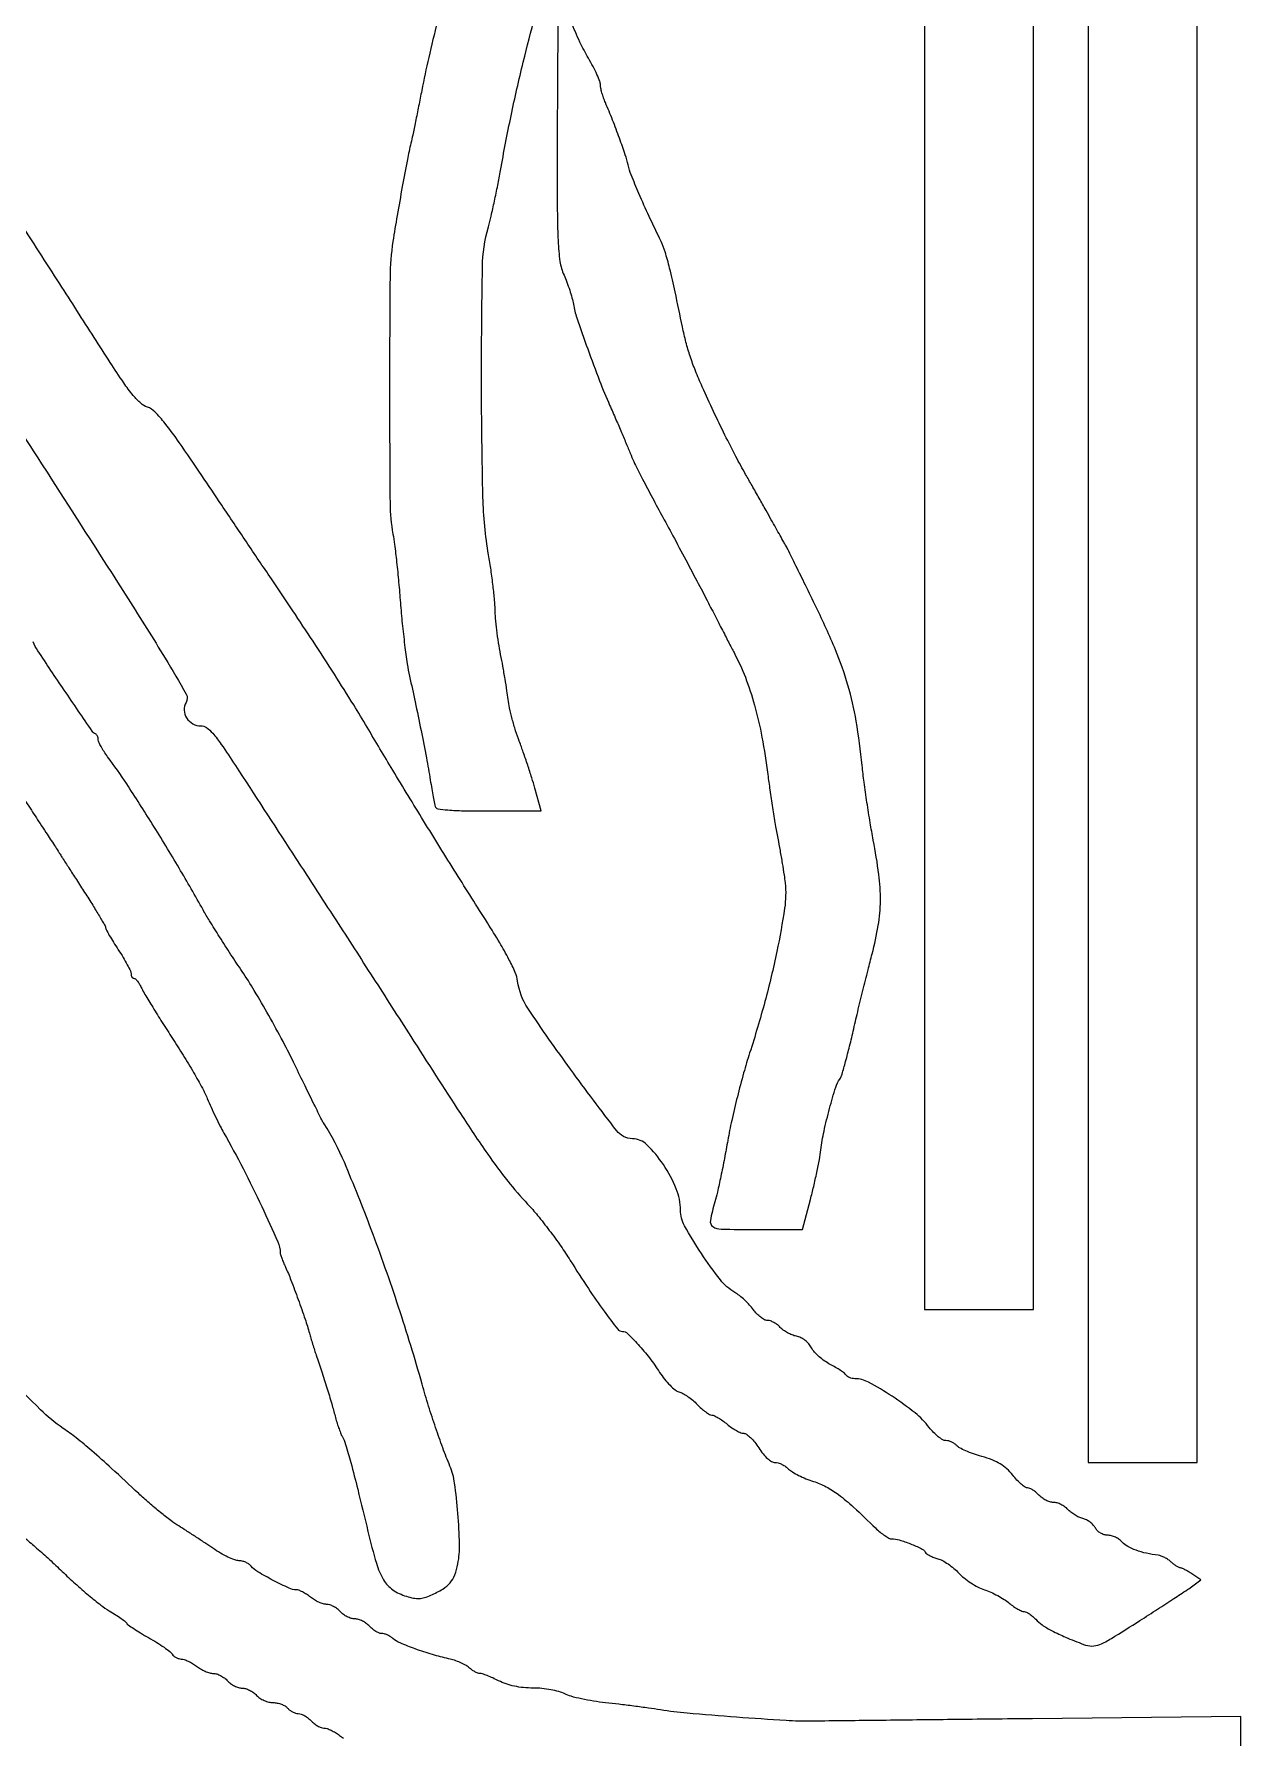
# Model space of a CAD drawing. Extents: x 0 to 1200, y 0 to 2041.
# Drawn here: x 868.3 to 1200, y 704.3 to 1172.5 of the extents above; entities that cross this region are included whole.
import ezdxf

# ---------------------------------------------------------------- set-up
doc = ezdxf.new("R2010")
doc.units = 0

msp = doc.modelspace()

# ---------------------------------------------------------------- linework, layer by layer
for points in [[(808.756375, 1150.247768, 0.00001), (819.457393, 1133.610565, 0.000003), (835.426791, 1108.783947, 0.000003), (853.232201, 1081.103799, 0.000004), (870.419936, 1054.384702, -0.000674), (894.231823, 1017.25877, -0.006178), (904.358173, 1000.983903, -0.006365), (910.155271, 991.123859, -0.275956), (910.109472, 988.803685, 0.154996), (909.579863, 986.735631, 0.127884), (910.280075, 984.558913, 0.123305), (911.981213, 982.942683, 0.138952), (914.167108, 982.411693, -0.168325), (915.694078, 981.94655, -0.056349), (917.438516, 980.347984, -0.029109), (919.794801, 977.300783, -0.005614), (923.668613, 971.5, -0.000239), (939.379972, 947.366277, -0.00054), (951.244143, 929.079926, -0.000659), (961.473588, 913.230142, -0.000616), (971.889996, 897, 0.001509), (985.501434, 875.8746, 0.008422), (993.021364, 864.697354, 0.01549), (998.526437, 857.304226, 0.020932), (1003.97679, 851, -0.017678), (1006.721051, 847.867239, -0.009099), (1009.94289, 843.765625, -0.009032), (1013.108574, 839.419977, -0.013482), (1015.70242, 835.5, 0.006857), (1020.682181, 827.753199, 0.012103), (1025.03295, 821.51792, 0.007074), (1028.728071, 816.632707, 0.231263), (1030.022846, 816, -0.195287), (1031.446913, 815.421742, -0.015298), (1034.352833, 812.417484, -0.020505), (1037.459659, 808.707621, -0.020305), (1040.262881, 804.743909, 0.024639), (1041.615376, 802.866226, 0.027079), (1043.106671, 801.191863, 0.027919), (1044.524401, 799.914928, 0.108287), (1045.576802, 799.391368, -0.065958), (1046.616104, 798.979112, -0.024399), (1047.954927, 798.143201, -0.023677), (1049.344928, 797.077112, -0.026305), (1050.577512, 795.919095, 0.02032), (1051.738885, 794.801524, 0.024757), (1052.915789, 793.857484, 0.024485), (1053.962463, 793.17535, 0.13293), (1054.610366, 793, -0.112856), (1055.269187, 792.849378, -0.021661), (1056.356176, 792.265625, -0.022078), (1057.589483, 791.457071, -0.018766), (1058.817631, 790.5, 0.023934), (1060.07205, 789.543121, 0.025675), (1061.38393, 788.734375, 0.026375), (1062.57393, 788.161929, 0.099232), (1063.381811, 788, -0.159346), (1064.158382, 787.746065, -0.034706), (1065.248683, 786.825, -0.032859), (1066.416392, 785.53131, -0.026373), (1067.5, 784, 0.027512), (1068.668163, 782.357141, 0.042053), (1069.868373, 781.087194, 0.050731), (1071.00589, 780.260963, 0.13247), (1071.973589, 780, -0.074283), (1072.849353, 779.86917, -0.039121), (1073.875223, 779.465613, -0.037851), (1074.88284, 778.877052, -0.047399), (1075.711045, 778.180809, 0.063321), (1076.733644, 777.375128, 0.019772), (1078.449546, 776.434845, 0.01941), (1080.467827, 775.52641, 0.020281), (1082.521453, 774.791709, -0.04754), (1085.990791, 773.332983, -0.037876), (1089.413486, 771.145205, -0.025185), (1093.552808, 767.695215, -0.007381), (1099.555415, 761.990734, 0.020627), (1100.825934, 760.845798, 0.024574), (1102.116793, 759.878528, 0.024467), (1103.265638, 759.182035, 0.12466), (1103.984417, 759, -0.071774), (1106.106302, 758.69383, -0.021886), (1109.183278, 757.638621, -0.018573), (1112.110755, 756.36181, -0.138343), (1113.237228, 755.367106, 0.096659), (1113.704648, 754.880429, 0.031677), (1114.556229, 754.358873, 0.030201), (1115.597762, 753.886473, 0.02989), (1116.692188, 753.54112, -0.062699), (1117.948451, 753.052216, -0.026004), (1119.506067, 752.100726, -0.025231), (1121.089609, 750.894871, -0.029696), (1122.45496, 749.595505, 0.037218), (1123.911867, 748.250147, 0.023914), (1125.780519, 746.90651, 0.024019), (1127.747129, 745.760724, 0.040907), (1129.5, 745.024278, -0.026564), (1131.237786, 744.352071, -0.017654), (1133.155351, 743.407956, -0.017791), (1134.956773, 742.356361, -0.032844), (1136.326725, 741.358279, 0.020146), (1137.501974, 740.455525, 0.023059), (1138.695659, 739.692744, 0.023014), (1139.755693, 739.145609, 0.108033), (1140.421738, 739, -0.113006), (1141.038012, 738.858913, -0.034172), (1141.877056, 738.380257, -0.032303), (1142.772492, 737.697661, -0.030121), (1143.595012, 736.890235, 0.062282), (1145.369357, 735.359085, 0.026237), (1148.083757, 733.750047, 0.02026), (1151.791595, 731.994872, 0.009289), (1156.754645, 729.995131, 0.08815), (1159.056536, 729.555763, 0.103798), (1161.230243, 729.983052, 0.03855), (1164.400818, 731.625692, 0.003201), (1172.254645, 736.565831, 0.001434), (1177.108084, 739.681857, 0.001831), (1181.562045, 742.582649, 0.001418), (1185.280158, 745.038751, 0.01544), (1186.743806, 746.078124), (1188.987613, 747.778097), (1186.52899, 749.389048, 0.012119), (1185.535845, 750.005908, 0.015191), (1184.58507, 750.526783, 0.013393), (1183.771808, 750.913652, 0.104689), (1183.363924, 751, -0.123855), (1182.98347, 751.09571, -0.020984), (1182.334131, 751.480429, -0.02181), (1181.593976, 752.009329, -0.017878), (1180.850271, 752.635503, 0.036403), (1180.028411, 753.277033, 0.028488), (1179.053541, 753.852231, 0.029241), (1178.079637, 754.284381, 0.060382), (1177.27153, 754.480892, -0.024661), (1174.027953, 755.028459, -0.034025), (1171.194006, 755.857422, -0.03915), (1168.91819, 756.90352, -0.08171), (1167.396128, 758.114777, 0.057697), (1166.573284, 758.836418, 0.041474), (1165.512681, 759.446216, 0.042035), (1164.389336, 759.862491, 0.067818), (1163.380196, 760, -0.075468), (1162.412904, 760.146836, -0.057866), (1161.434011, 760.580354, -0.058184), (1160.586198, 761.223187, -0.078767), (1160.006319, 761.988193, 0.067459), (1159.423879, 762.793587, 0.041932), (1158.550558, 763.569116, 0.041398), (1157.540685, 764.201685, 0.057799), (1156.544731, 764.578129, -0.046877), (1155.500817, 764.946918, -0.028398), (1154.343698, 765.564192, -0.028294), (1153.255076, 766.314417, -0.043841), (1152.418609, 767.089937, 0.054466), (1151.595783, 767.820992, 0.041033), (1150.554477, 768.438919, 0.041962), (1149.46466, 768.861206, 0.071571), (1148.5, 769, -0.074245), (1147.529629, 769.14489, -0.041827), (1146.421615, 769.5875, -0.040659), (1145.354075, 770.234577, -0.052307), (1144.5, 771, 0.032435), (1143.711297, 771.765372, 0.033609), (1142.839131, 772.4125, 0.035682), (1142.012065, 772.864136, 0.107534), (1141.387644, 773, -0.152085), (1140.715381, 773.209324, -0.026337), (1139.647502, 774.031925, -0.026533), (1138.457301, 775.167902, -0.021001), (1137.292632, 776.512935, 0.039624), (1135.647148, 778.276178, 0.049866), (1133.858002, 779.611263, 0.044033), (1131.665143, 780.679784, 0.022746), (1128.767052, 781.639926, -0.015553), (1126.488629, 782.358578, -0.018344), (1124.38343, 783.183175, -0.017468), (1122.673274, 783.998634, -0.099879), (1121.894607, 784.626991, 0.066767), (1121.324368, 785.152645, 0.044499), (1120.553255, 785.596679, 0.04434), (1119.711413, 785.899119, 0.064157), (1118.928447, 786, -0.132103), (1118.041715, 786.238441, -0.035685), (1116.82722, 787.063466, -0.033527), (1115.531788, 788.234669, -0.02928), (1114.340439, 789.620308, 0.061664), (1110.443922, 793.600494, 0.023311), (1104.125027, 798.171341, 0.020342), (1097.641168, 802.048627, 0.125214), (1093.901733, 803, -0.051458), (1093.172942, 803.075204, -0.048195), (1092.457854, 803.297948, -0.051704), (1091.860442, 803.625555, -0.103444), (1091.491168, 804.01429, 0.091956), (1091.034211, 804.517797, 0.015011), (1089.95726, 805.287313, 0.016097), (1088.61779, 806.123743, 0.013568), (1087.149633, 806.923663, -0.035455), (1085.623201, 807.844106, -0.027908), (1084.108523, 809.042403, -0.028652), (1082.821908, 810.321312, -0.060001), (1082.013264, 811.475217, 0.058208), (1081.254665, 812.565984, 0.047801), (1080.217081, 813.535121, 0.048543), (1079.034847, 814.274284, 0.066185), (1077.846898, 814.68062, -0.045136), (1076.671202, 815.028399, -0.030672), (1075.40731, 815.622089, -0.030956), (1074.248333, 816.352521, -0.052795), (1073.396128, 817.114777, 0.045737), (1072.612106, 817.836175, 0.039096), (1071.669223, 818.446216, 0.040905), (1070.716759, 818.865115, 0.083337), (1069.913107, 819, -0.121581), (1069.083863, 819.204666, -0.042038), (1068.036542, 819.87298, -0.038794), (1066.960981, 820.83465, -0.036246), (1066.020048, 821.971846, 0.031536), (1064.991166, 823.239431, 0.01972), (1063.640492, 824.593045, 0.019772), (1062.198451, 825.826296, 0.033713), (1060.891035, 826.721846, -0.09308), (1056.958279, 830.162784, -0.020797), (1051.718785, 837.428182, -0.019037), (1047.101184, 845.042705, -0.127448), (1046, 849.292677, 0.097903), (1044.836767, 855.176498, 0.050237), (1041.279508, 861.833557, 0.050239), (1036.780503, 867.267632, 0.190864), (1032.800111, 868.958373, -0.226013), (1028.417394, 871.179352, -0.006782), (1015.785519, 888.017121, -0.009926), (1004.062839, 904.781812, -0.114759), (1001.241644, 912.235077, 0.069339), (1000.586477, 914.586004, 0.016873), (998.852279, 918.231869, 0.01473), (996.314921, 922.79815, 0.007894), (992.92999, 928.289089, -0.002288), (984.346051, 941.870467, -0.001935), (975.39015, 956.308971, -0.001987), (966.933309, 970.184728, -0.003265), (959.901417, 982, 0.006916), (956.185458, 988.141226, 0.002673), (950.870576, 996.55625, 0.002645), (945.011212, 1005.618426, 0.003265), (939.450315, 1014, -0.000022), (933.560695, 1022.753263, -0.000014), (926.68322, 1032.976314, -0.000014), (919.920379, 1043.0302, -0.000026), (914.414248, 1051.217241, 0.003806), (908.241742, 1060.246966, 0.016169), (904.337736, 1065.495228, 0.024936), (901.539543, 1068.674306, 0.117306), (899.5, 1069.969041, -0.099478), (897.673441, 1071.040203, -0.037157), (895.599116, 1073.188741, -0.023945), (892.986083, 1076.657124, -0.006929), (889.289149, 1082.2518, 0.000428), (884.892519, 1089.097191, 0.000054), (875.393669, 1103.855216, 0.000064), (864.113589, 1121.371603, 0.000053), (852.111263, 1140, -0.000076), (839.957145, 1158.865903, -0.000084)], [(545.471975, 1081.821697, -0.00001), (639.076935, 1081.642864, -0.091372)], [(64.968776, 649.300175, -0.000002), (64.887441, 676.360077, -0.00003)], [(979.196556, 1175.879391, 0.006397), (976.800848, 1166.029959, 0.008464), (974.886751, 1157, -0.001392), (974.036016, 1152.686718, -0.001422), (973.167332, 1148.409375, -0.001378), (972.392113, 1144.698921, -0.005945), (971.898978, 1142.5, 0.010367), (970.930069, 1137.993291, 0.002601), (969.540984, 1130.604684, 0.002772), (968.12305, 1122.589254, 0.004027), (966.968137, 1115.5, 0.036364), (966.164887, 1105.573417, 0.002057), (966.043601, 1074.745906, 0.00176), (966.159098, 1043.526642, 0.045081), (966.982564, 1035.09194, -0.016298), (967.428132, 1032.237121, -0.003775), (967.984526, 1027.406855, -0.003893), (968.540153, 1021.83255, -0.0038), (969.013728, 1016.20545, 0.006215), (969.523298, 1010.481517, 0.005736), (970.187037, 1004.616601, 0.005735), (970.898169, 999.405723, 0.018945), (971.535471, 996, -0.003704), (973.072054, 988.979188, -0.002704), (974.67925, 981.157057, -0.00274), (976.14406, 973.612131, -0.005153), (977.230867, 967.5, 0.002122), (977.640736, 965.110981, 0.002645), (978.042648, 962.895313, 0.002145), (978.397761, 961.039084, 0.020221), (978.585644, 960.25, 0.29107), (979.285236, 959.623769, 0.019773), (982.058829, 959.277811, 0.016872), (986.349491, 959.059614, 0.004267), (993.334333, 959), (1007.731435, 959), (1005.975482, 965.25, 0.00754), (1005.121791, 968.121548, 0.004128), (1003.993646, 971.615629, 0.004113), (1002.789183, 975.146002, 0.006544), (1001.694615, 978.143632, -0.014341), (1000.686975, 981.042709, -0.011001), (999.747816, 984.262255, -0.011152), (999.002163, 987.315534, -0.025769), (998.612839, 989.643632, 0.008902), (998.29654, 992.026438, 0.003564), (997.782368, 995.276567, 0.003525), (997.178328, 998.772853, 0.004442), (996.56768, 1002, -0.010162), (995.994867, 1005.228991, -0.008113), (995.504912, 1008.730572, -0.008215), (995.157108, 1011.98807, -0.020454), (995.039692, 1014.380671, 0.021334), (994.910361, 1016.924638, 0.006324), (994.497597, 1020.800198, 0.006333), (993.922848, 1025.148455, 0.00679), (993.25, 1029.380671, -0.036864), (991.701154, 1045.208009, -0.005777), (991.31525, 1076.578304, -0.004351), (991.568739, 1108.450544, -0.064277), (993.182591, 1119.5, 0.010731), (993.944739, 1122.460754, 0.004341), (994.861982, 1126.528125, 0.004293), (995.773706, 1130.92338, 0.00544), (996.536881, 1135, -0.008045), (999.434504, 1150.04439, -0.008383), (1002.778558, 1164.781846, -0.006447), (1006.051976, 1177.453955, -0.065173)], [(1012.331883, 1175.603125, 0.001936), (1012.205004, 1163.628449, 0.00107), (1012.137963, 1149, 0.00101), (1012.127954, 1125.36774, 0.010359), (1012.346016, 1115.59646, 0.025406), (1012.871563, 1110.011932, 0.070481), (1013.97923, 1106.236241, -0.016983), (1014.767054, 1104.331186, -0.011739), (1015.533454, 1102.12744, -0.011851), (1016.170814, 1099.972035, -0.023674), (1016.552542, 1098.236241, 0.039815), (1017.503884, 1094.490448, 0.004211), (1020.48442, 1085.976055, 0.0057), (1023.756201, 1077.192002, 0.012168), (1026.524862, 1070.5, -0.001469), (1028.245448, 1066.580799, -0.001946), (1029.787113, 1063.00295, -0.002134), (1031.166865, 1059.727566, -0.002799), (1032.397577, 1056.72348, 0.019929), (1033.389144, 1054.521319, 0.002952), (1035.592125, 1050.171915, 0.003323), (1038.260806, 1045.063149, 0.002854), (1041.134612, 1039.72348, -0.001704), (1044.308406, 1033.858786, -0.001153), (1047.887918, 1027.153147, -0.001161), (1051.317057, 1020.657019, -0.002319), (1053.993584, 1015.5, 0.000291), (1056.233431, 1011.141203, 0.000376), (1058.294334, 1007.14375, 0.000283), (1060.026393, 1003.794985, 0.00335), (1060.70816, 1002.5, -0.030961), (1063.809545, 995.726757, -0.024387), (1066.338178, 988.063758, -0.021521), (1068.372494, 979.253636, -0.014273), (1069.97832, 969, 0.004336), (1070.553542, 964.780099, 0.002865), (1071.284358, 959.940625, 0.002883), (1072.048947, 955.243823, 0.005584), (1072.723664, 951.5, -0.00364), (1073.345747, 948.123488, -0.003209), (1073.94622, 944.593561, -0.003225), (1074.446681, 941.403823, -0.009745), (1074.731137, 939.222762, -0.064945), (1074.595352, 932.263269, -0.014078), (1072.469457, 920.403558, -0.014347), (1069.18112, 906.621448, -0.012771), (1064.99096, 892.5, 0.010707), (1063.345026, 887.035775, 0.006472), (1061.618828, 880.5, 0.006482), (1060.072017, 873.961846, 0.011308), (1058.983417, 868.5, -0.004083), (1058.069903, 863.544093, -0.004016), (1057.070761, 858.576372, -0.003951), (1056.125708, 854.236468, -0.015276), (1055.43632, 851.568499, 0.021931), (1054.18989, 846.465408, 0.303106), (1054.88229, 844.794762, 0.143783), (1057.131105, 844.090045, 0.004616), (1066.75, 844.005026), (1079.5, 844.010051), (1081.697157, 852.255026, 0.007453), (1082.587396, 855.807724, 0.005932), (1083.44519, 859.666245, 0.006001), (1084.154743, 863.26087, 0.01498), (1084.562541, 865.906659, -0.023037), (1085.429495, 870.986539, -0.012009), (1086.951402, 877.229446, -0.008693), (1088.644923, 883.107345, -0.089326), (1089.798932, 885.345342, 0.092426), (1090.250031, 886.233535, 0.003807), (1091.23525, 889.685819, 0.006508), (1092.323013, 893.818649, 0.004561), (1093.44496, 898.5, -0.002144), (1094.680567, 903.767832, -0.001508), (1096.114023, 909.684489, -0.001521), (1097.520154, 915.33849, -0.00319), (1098.654743, 919.723792, 0.023898), (1100.334796, 927.538361, 0.038496), (1100.926365, 934.318906, 0.034788), (1100.494077, 941.5785, 0.015692), (1098.969721, 951, -0.006728), (1098.114317, 955.74577, -0.004141), (1097.229, 961.353125, -0.004152), (1096.445349, 966.91376, -0.007414), (1095.906879, 971.5, 0.016141), (1094.257012, 983.708602, 0.028906), (1092.005639, 993.572443, 0.028205), (1088.590139, 1003.271311, 0.014553), (1083.294735, 1015, 0.000654), (1080.339709, 1021.047646, 0.000943), (1077.709366, 1026.3875, 0.000484), (1075.465418, 1030.910309, 0.015427), (1074.880859, 1032, -0.002488), (1074.37341, 1032.889882, -0.000377), (1073.36897, 1034.675, -0.000422), (1072.186567, 1036.784282, -0.000365), (1070.949083, 1039, 0.000879), (1069.491088, 1041.604262, 0.000422), (1067.611811, 1044.940625, 0.000418), (1065.645127, 1048.418484, 0.000598), (1063.894291, 1051.5, -0.008948), (1061.220787, 1056.393929, -0.005385), (1058.21676, 1062.288396, -0.005045), (1055.078032, 1068.778338, -0.004668), (1051.986881, 1075.5, -0.010095), (1050.086562, 1079.975772, -0.01541), (1048.637938, 1083.938045, -0.016302), (1047.494897, 1087.809532, -0.013479), (1046.524629, 1092, 0.002732), (1044.509386, 1101.642116, 0.008363), (1042.998395, 1108.147276, 0.011594), (1041.751897, 1112.68396, 0.040814), (1040.650213, 1115.5, -0.004888), (1037.368183, 1122.386963, -0.006796), (1034.573818, 1128.62171, -0.006429), (1032.42438, 1133.778799, -0.040418), (1031.578892, 1136.5, 0.025467), (1030.789943, 1139.335475, 0.006507), (1029.221222, 1143.837154, 0.006711), (1027.321958, 1148.856302, 0.007443), (1025.350687, 1153.651129, -0.017059), (1024.833658, 1154.980863, -0.016034), (1024.396764, 1156.370292, -0.016238), (1024.089251, 1157.626287, -0.051957), (1024, 1158.482865, 0.092849), (1023.818886, 1159.44977, 0.012984), (1023.030098, 1161.334846, 0.014469), (1021.962437, 1163.538313, 0.011831), (1020.698208, 1165.831736, -0.02222), (1018.362989, 1170.284351, -0.012721), (1015.926345, 1175.842614, -0.012628)], [(860.888998, 969.5, 0.00009), (864.099686, 964.583151, 0.000094), (867.269624, 959.73262, 0.00009), (870.01255, 955.538871, 0.000412), (871.610933, 953.100408, -0.000582), (872.790344, 951.29979, -0.000613), (873.945086, 949.527612, -0.000585), (874.937259, 947.996923, -0.00277), (875.5, 947.115849, 0.001705), (876.153836, 946.087328, 0.000135), (877.895312, 943.370028, 0.000184), (879.974819, 940.129839, 0.000141), (882.25, 936.589816, -0.003502), (884.453699, 933.109805, -0.005354), (886.310938, 930.058667, -0.00208), (887.861672, 927.423636, -0.132713), (888, 926.911659, 0.126757), (888.124209, 926.429581, 0.005005), (889.028125, 924.82996, 0.008577), (890.159006, 922.949814, 0.005929), (891.5, 920.860088, -0.010164), (892.840422, 918.731809, -0.013334), (893.971875, 916.73285, -0.010848), (894.827775, 915.034026, -0.111712), (895, 914.272804, 0.064128), (895.06267, 913.786184, 0.081908), (895.246599, 913.373886, 0.09866), (895.519339, 913.098045, 0.149695), (895.839485, 913, -0.199235), (896.241131, 912.833341, -0.033451), (896.800388, 912.192188, -0.032157), (897.390665, 911.303131, -0.02359), (897.931791, 910.25, 0.028026), (898.794817, 908.606411, 0.003306), (900.940392, 905.076562, 0.003948), (903.554428, 900.913307, 0.003225), (906.414555, 896.5, -0.007385), (909.351067, 891.885153, -0.007057), (912.195907, 887.115625, -0.007017), (914.588565, 882.834765, -0.024948), (915.94307, 880, 0.007628), (916.988473, 877.602056, 0.005394), (918.232196, 874.940625, 0.005445), (919.476143, 872.422521, 0.011444), (920.508059, 870.5, -0.01019), (925.769367, 860.756585, -0.008746), (930.913808, 850.301067, -0.004918), (935.348148, 840.630295, -0.10541), (936, 837.572669, 0.079551), (936.07419, 837.109314, 0.009008), (936.425156, 836.102922, 0.010724), (936.893108, 834.914146, 0.008527), (937.44734, 833.651129, -0.015903), (938.94041, 830.107481, -0.005109), (940.933674, 824.759132, -0.00517), (942.82746, 819.339804, -0.014546), (944.001619, 815.5, 0.005463), (944.392201, 814.134478, 0.003156), (944.890347, 812.5, 0.003153), (945.411005, 810.865887, 0.005284), (945.871731, 809.5, -0.004957), (947.335092, 805.171011, -0.003937), (948.832132, 800.468266, -0.004001), (950.159311, 796.058079, -0.009217), (951.06939, 792.716206, 0.011676), (951.506498, 791.141692, 0.010648), (952.029266, 789.539766, 0.010723), (952.557557, 788.128458, 0.033662), (952.994767, 787.216206, -0.054934), (953.960069, 784.961161, -0.007471), (955.379652, 780.020016, -0.006003), (957.284065, 772.6484, -0.00166), (960.097485, 761.025476, 0.01214), (962.410357, 752.276535, 0.063304), (964.390666, 747.709815, 0.109103), (966.909552, 745.021924, 0.075824), (970.671123, 743.208863, 0.027744), (972.623284, 742.726355, 0.057406), (974.18794, 742.613269, 0.06071), (975.68064, 742.859995, 0.034628), (977.397669, 743.495154, 0.030457), (980.671455, 745.218007, 0.078824), (982.701625, 746.937219, 0.087818), (983.974265, 749.081472, 0.044578), (984.817876, 752.11371, 0.051089), (985.254911, 757.553695, 0.014776), (984.820794, 765.979966, 0.014091), (983.909472, 774.29192, 0.063823), (982.635581, 778.988664, -0.009244), (980.667849, 784.004684, -0.00704), (978.692549, 789.566232, -0.006739), (976.778738, 795.465233, -0.006451), (974.995385, 801.5, 0.011064), (968.524263, 822.677115, 0.010399), (960.996396, 843.993009, 0.010023), (953.613362, 862.460147, 0.042321), (948.059514, 873, -0.026348), (947.438878, 874.091869, -0.000954), (945.301371, 878.381536, -0.001747), (942.801249, 883.467561, -0.001224), (940.018899, 889.213738, 0.009678), (936.768573, 895.6468, 0.006633), (932.84328, 902.824128, 0.006688), (928.876519, 909.639522, 0.013458), (925.533527, 914.885135, -0.003908), (922.455338, 919.517606, -0.003489), (919.330028, 924.375409, -0.003501), (916.582472, 928.780193, -0.010848), (914.814127, 931.8051, 0.006925), (908.208493, 943.310822, 0.005639), (900.826557, 955.451677, 0.005663), (893.80842, 966.427404, 0.015793), (888.557729, 973.911029, -0.016187), (887.578496, 975.309037, -0.019323), (886.751333, 976.688912, -0.018413), (886.1493, 977.890266, -0.107342), (886, 978.577696, 0.056973), (885.942271, 979.082682, 0.056723), (885.772049, 979.562406, 0.062118), (885.521062, 979.946856, 0.116175), (885.223998, 980.166667, -0.142849), (884.318089, 980.913581, -0.000542), (876.644866, 992.215688, -0.001249), (869.355088, 1003.036208, -0.055122), (868.094818, 1005.455633, 0.058398)], [(1200, 694.601458), (1200, 710.202915), (1142.75, 709.577327, 0.000028), (1120.555794, 709.333541, 0.000043), (1101.289062, 709.119142, 0.000015), (1084.642944, 708.931964, 0.00116), (1082, 708.896033, -0.019482), (1074.986847, 709.05767, -0.003167), (1061.396708, 709.987814, -0.003268), (1047.814718, 711.093191, -0.017843), (1040.5, 712.000619, 0.0049), (1037.237784, 712.491339, 0.002576), (1033.173962, 713.040641, 0.002562), (1029.004565, 713.560652, 0.003939), (1025.390085, 713.963807, -0.013905), (1022.058566, 714.402784, -0.01388), (1018.754645, 715.026471, -0.013842), (1015.903693, 715.730243, -0.051934), (1014.189745, 716.401879, 0.051369), (1012.595834, 717.028551, 0.022472), (1010.380455, 717.540297, 0.021615), (1007.914434, 717.884933, 0.023913), (1005.509822, 718, -0.024342), (1002.863933, 718.128887, -0.027492), (1000.349967, 718.514797, -0.029141), (998.03852, 719.143455, -0.036998), (996, 720, 0.011433), (994.41026, 720.765736, 0.013593), (992.875511, 721.4125, 0.012423), (991.561036, 721.887558, 0.080663), (990.868579, 722, -0.092965), (990.280236, 722.110344, -0.031288), (989.484475, 722.478527, -0.029871), (988.635576, 723.00559, -0.030061), (987.857425, 723.629029, 0.05748), (986.903493, 724.3111, 0.023655), (985.476146, 725.015781, 0.023027), (983.857404, 725.634799, 0.02738), (982.278684, 726.062315, -0.019538), (977.836041, 727.190949, -0.015301), (973.111972, 728.748359, -0.013617), (968.953013, 730.391625, -0.075966), (966.921259, 731.651779, 0.0411), (966.205456, 732.167838, 0.03293), (965.360869, 732.60396, 0.033984), (964.52051, 732.903954, 0.068844), (963.826247, 733, -0.09737), (963.117372, 733.139367, -0.038294), (962.2237, 733.5875, -0.036075), (961.304538, 734.23469, -0.037426), (960.5, 735, 0.052307), (959.645925, 735.765423, 0.040659), (958.578385, 736.4125, 0.041827), (957.470371, 736.85511, 0.074245), (956.5, 737, -0.074245), (955.529629, 737.14489, -0.041827), (954.421615, 737.5875, -0.040659), (953.354075, 738.234577, -0.052307), (952.5, 739, 0.046881), (951.66441, 739.76533, 0.039417), (950.652628, 740.4125, 0.041128), (949.625528, 740.856533, 0.081641), (948.752742, 741, -0.074917), (947.831496, 741.138814, -0.030204), (946.63765, 741.5875, -0.029052), (945.388654, 742.234535, -0.032624), (944.272871, 743, 0.022218), (943.205286, 743.765527, 0.023989), (942.100293, 744.4125, 0.024422), (941.10616, 744.871905, 0.096308), (940.447303, 745, -0.108771), (938.406927, 745.449183, -0.011832), (934.060946, 747.586415, -0.013003), (929.838146, 749.930265, -0.086555), (928.012632, 751.484779, 0.070163), (927.374603, 752.064993, 0.044596), (926.496178, 752.554904, 0.044039), (925.527366, 752.888471, 0.060968), (924.616118, 753, -0.091876), (923.479143, 753.210699, -0.020008), (921.640064, 754.002344, -0.020208), (919.555334, 755.10604, -0.018152), (917.488563, 756.412234, 0.003236), (915.258576, 757.916478, 0.00213), (912.6741, 759.619776, 0.002142), (910.144983, 761.255769, 0.004134), (908.10412, 762.539879, -0.023397), (905.965091, 764.003677, -0.008424), (903.059569, 766.276237, -0.008334), (899.954849, 768.876897, -0.009793), (897.10412, 771.446263, 0.002828), (889.628912, 778.374806, 0.007478), (884.178656, 783.221521, 0.010299), (879.924095, 786.742267, 0.02004), (876.364581, 789.340985, -0.048107), (870.093837, 794.481696, -0.002657), (852.188772, 812.485519, -0.003883)], [(865.957392, 759.108523, -0.006525), (869.056824, 756.482746, -0.006791), (872.570707, 753.341358, -0.006435), (876.062353, 750.049614, 0.0092), (879.622877, 746.729933, 0.008891), (883.343316, 743.504669, 0.008841), (886.718045, 740.782555, 0.031955), (889, 739.230776, -0.008638), (890.747279, 738.158122, -0.011967), (892.272931, 737.132662, -0.008591), (893.500424, 736.232211, -0.129947), (893.822743, 735.818845, 0.140191), (894.165024, 735.397636, 0.00637), (895.718374, 734.341524, 0.010225), (897.624176, 733.136264, 0.007108), (899.822743, 731.850304, -0.010619), (902.05518, 730.523412, -0.013252), (904.067215, 729.193636, -0.011512), (905.68628, 728.004368, -0.092526), (906.29969, 727.318533, 0.080436), (906.731062, 726.812288, 0.053121), (907.363937, 726.380787, 0.052128), (908.089991, 726.083944, 0.067821), (908.79969, 725.977764, -0.078755), (909.624594, 725.835941, -0.028162), (910.734909, 725.387624, -0.027115), (911.917959, 724.750074, -0.028833), (913, 724, 0.034975), (914.111013, 723.249858, 0.029386), (915.381035, 722.612376, 0.030409), (916.614719, 722.168119, 0.068667), (917.595012, 722.022236, -0.075968), (918.528698, 721.869394, -0.041005), (919.606295, 721.419032, -0.039671), (920.65289, 720.767041, -0.04974), (921.5, 720, 0.052307), (922.354075, 719.234577, 0.040659), (923.421615, 718.5875, 0.041827), (924.529629, 718.14489, 0.074245), (925.5, 718, -0.074245), (926.470371, 717.85511, -0.041827), (927.578385, 717.4125, -0.040659), (928.645925, 716.765423, -0.052307), (929.5, 716, 0.063108), (930.392413, 715.23421, 0.041919), (931.578049, 714.5875, 0.041865), (932.857497, 714.146574, 0.062129), (934.032543, 714, -0.048764), (935.166262, 713.889167, -0.041665), (936.321043, 713.559375, -0.04365), (937.326825, 713.075127, -0.085739), (938, 712.5, 0.058838), (938.603356, 711.925928, 0.04377), (939.385207, 711.440625, 0.044593), (940.216848, 711.10952, 0.07257), (940.967457, 711, -0.089048), (941.75693, 710.858274, -0.04), (942.715701, 710.4125, -0.037937), (943.680216, 709.765298, -0.042122), (944.5, 709, 0.041843), (945.318867, 708.234703, 0.037837), (946.280653, 707.5875, 0.039916), (947.235488, 707.141605, 0.089513), (948.020129, 707, -0.081327), (948.851581, 706.863861, -0.028758), (949.97481, 706.4125, -0.027648), (951.173796, 705.765446, -0.029098), (952.272871, 705, 0.032624), (953.388654, 704.234535, 0.029052)]]:
    msp.add_lwpolyline(points, format="xyb")
for points in [[(1113, 1074.5), (1113, 822), (1128, 822), (1143, 822), (1143, 1074.5), (1143, 1327), (1128, 1327), (1113, 1327)], [(1158, 1025.5), (1158, 780), (1173, 780), (1188, 780), (1188, 1025.5), (1188, 1271), (1173, 1271), (1158, 1271)]]:
    msp.add_lwpolyline(points, close=True)

doc.saveas('drawing.dxf')
